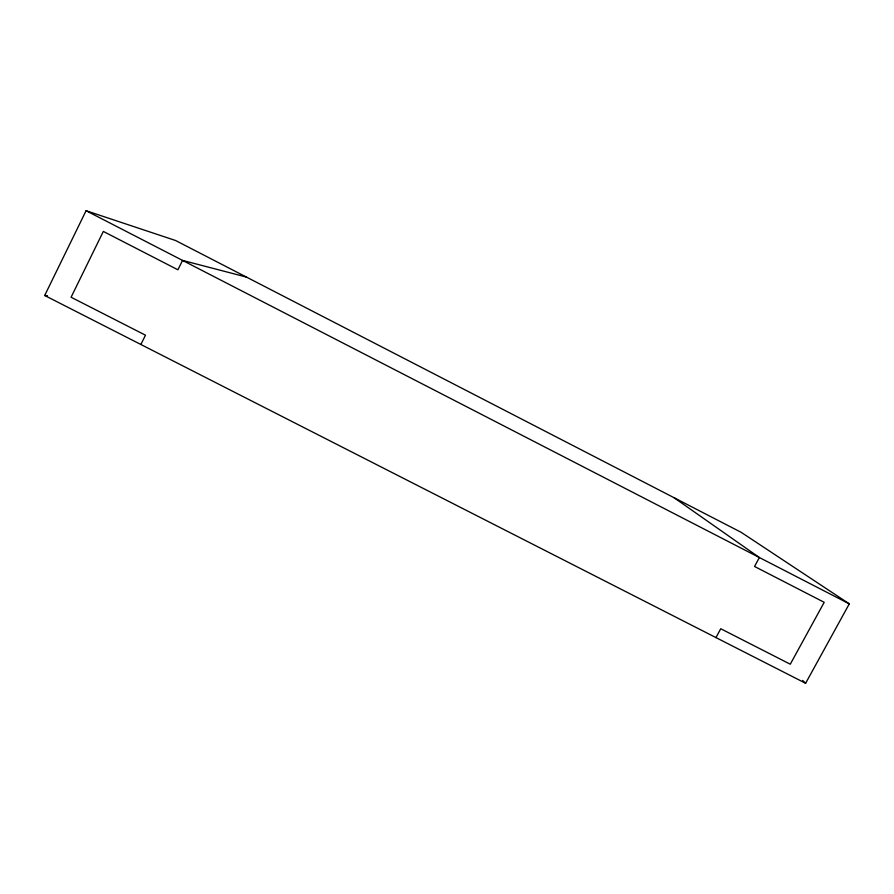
<?xml version="1.0" encoding="UTF-8"?>
<svg xmlns="http://www.w3.org/2000/svg" width="894" height="894" viewBox="0 0 894 894"><rect width="100%" height="100%" fill="white"/><g stroke="black" fill="none" stroke-linecap="round" stroke-linejoin="round"><path stroke-width="1.34" d="M44.7 295.478L86.081 210.716L175.57 240.508L741.294 532.399L849.3 603.852L805.617 683.284L44.7 295.478L47.483 295.69M140.872 344.492L145.476 335.194L71.084 297.233L103.324 231.423L177.906 269.798L182.555 260.411L246.431 277.073M715.949 637.59L720.754 628.739L790.274 664.208L824.201 602.31L754.536 566.472L759.375 557.532L674.02 497.69M86.081 210.716L849.3 603.852M802.6 680.435L805.617 683.284"/></g></svg>
